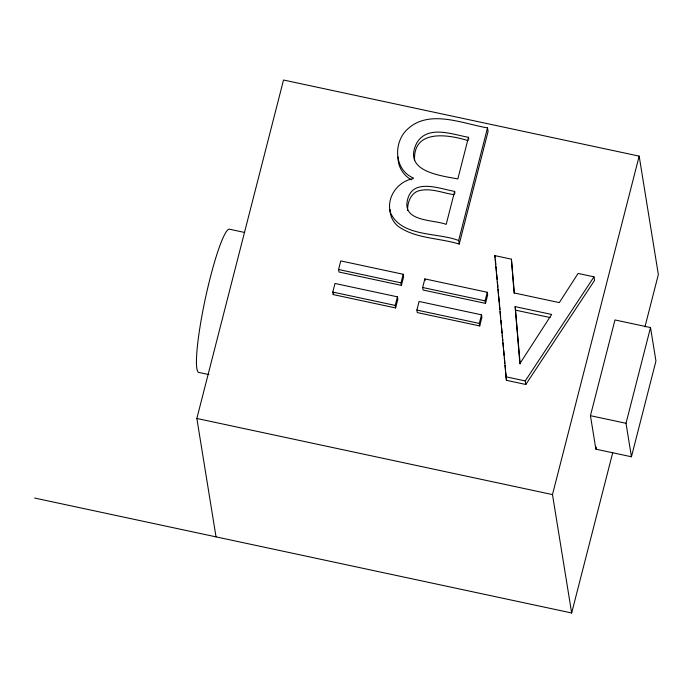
<?xml version="1.0" encoding="UTF-8"?>
<svg xmlns="http://www.w3.org/2000/svg" width="693" height="693" viewBox="0 0 693 693"><rect width="100%" height="100%" fill="white"/><g stroke="black" fill="none" stroke-linecap="round" stroke-linejoin="round"><path stroke-width="1.04" d="M407.614 210.386C407.38 202.798 410.473 193.659 418.26 190.956C430.249 187.448 442.342 192.957 454.166 194.724M398.077 157.025C397.6 166.337 403.283 175.416 411.434 179.816M216.025 536.867L196.847 418.468L283.532 80.016L639.171 156.133L658.35 274.532L644.932 326.923M332.796 292.065L334.996 283.472L397.418 296.829L397.825 299.35L395.625 307.943L333.212 294.586L332.796 292.065L395.218 305.422L395.625 307.943M338.574 269.508L340.774 260.914L403.196 274.272L403.603 276.793L401.403 285.386L338.981 272.028L338.574 269.508L400.996 282.865L401.403 285.386M333.212 294.586L333.697 292.671M395.218 305.422L397.418 296.829M400.996 282.865L403.196 274.272M416.883 310.057L419.083 301.464L481.505 314.821L481.912 317.342L479.712 325.935L417.299 312.578L416.883 310.057L479.305 323.414L479.712 325.935M422.661 287.5L424.861 278.907L487.283 292.264L487.69 294.785L485.49 303.378L423.068 290.02L422.661 287.5L485.083 300.857L485.49 303.378M454.643 191.398L446.197 224.376C433.757 219.568 402.442 221.838 407.371 200.511C412.118 177.469 439.674 188.782 454.643 191.398L454.929 193.174M468.494 137.318L457.839 178.915C438.938 175.398 402.434 171.102 416.805 142.879C427.746 124.679 452.157 134.39 468.494 137.318L468.78 139.094M458.653 240.532L487.508 127.902C461.798 123.51 427.113 107.926 405.509 131.176C393.13 145.149 394.949 170.097 413.383 178.023L413.227 178.629C398.042 181.263 386.486 196.829 390.228 212.119C400.814 237.335 437.716 232.207 458.653 240.532L459.234 244.083C439.154 237.82 415.549 238.825 397.921 226.178C393.009 221.994 389.986 215.982 390.055 209.485M459.234 244.083L488.08 131.453L487.508 127.902M479.305 323.414L481.505 314.821M485.083 300.857L487.283 292.264M34.65 498.05L571.664 612.984L552.486 494.585L639.171 156.133M590.445 415.679L614.968 319.949L650.528 327.555L655.95 361.044L631.436 456.774L595.876 449.168L590.445 415.679L626.013 423.284L631.436 456.774M595.876 449.168L596.404 447.08M571.664 612.984L612.725 452.659M626.013 423.284L650.528 327.555M525.822 384.485L525.242 380.925L593.996 276.836L578.092 273.432L559.303 302.607L514.076 292.922L511.408 259.165L494.793 255.604L506.427 380.327L525.822 384.485L594.568 280.388L593.996 276.836M468.087 140.653C447.981 134.286 412.69 128.993 414.605 160.629M244.612 232.458L229.972 229.322A73.311 9.139 -77.9 0 0 206.02 295.478A73.311 9.139 -77.9 0 0 198.467 372.349L208.922 374.584M515.176 306.644L551.663 314.449L519.854 363.66L515.176 306.644L520.166 363.981M515.748 310.195L550.147 317.559M505.847 376.775L525.242 380.925M196.847 418.468L552.486 494.585M511.408 259.165L514.405 293.312M494.793 255.604L495.079 257.38M424.861 278.907L425.138 280.587M495.374 259.156L495.859 264.518M496.058 266.666L496.543 272.028M496.742 274.168L497.227 279.53M497.427 281.679L497.912 287.041M498.111 289.18L498.596 294.542M498.795 296.691L499.281 302.053M499.48 304.192L499.965 309.554M500.164 311.703L500.649 317.065M500.944 320.279L501.334 324.567M501.628 327.789L502.122 333.151M502.312 335.291L502.806 340.653M502.997 342.801L503.49 348.163M503.681 350.303L504.175 355.665M504.365 357.813L504.859 363.175M505.058 365.315L505.543 370.677M505.743 372.825L506.427 380.327"/></g></svg>
